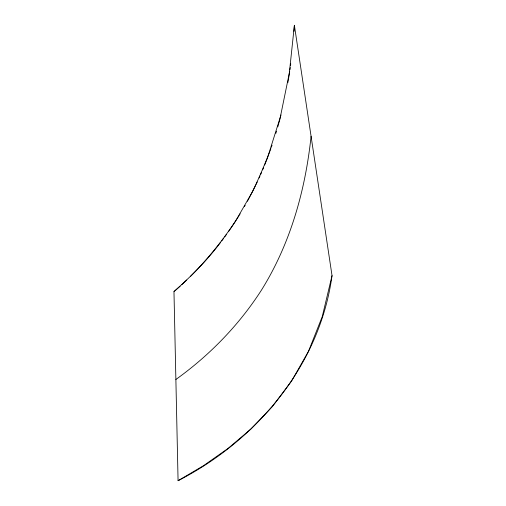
<?xml version="1.0" encoding="UTF-8"?>
<svg xmlns="http://www.w3.org/2000/svg" width="506" height="506" viewBox="0 0 506 506"><rect width="100%" height="100%" fill="white"/><g stroke="black" fill="none" stroke-linecap="round" stroke-linejoin="round"><path stroke-width="0.76" d="M293.973 31.378L294.384 25.3L332.031 275.631C319.773 365.313 257.086 440.112 178.074 480.7L173.969 291.601C190.775 276.637 206.777 260.691 220.357 242.703M294.384 25.3L289.052 75.634L287.882 82.573M290.552 65.369L290.741 63.864M289.698 71.245L279.837 119.505L277.8 126.861M289.913 69.777L290.242 67.583M311.076 136.297C305.39 190.307 290.419 243.576 261.564 289.944C239.072 324.997 209.68 355.231 175.873 379.487M332.031 275.631L322.271 316.573L308.502 351.284L291.633 380.999L272.304 406.653L250.995 428.949L228.029 448.449L203.665 465.583L178.074 480.7M280.994 114.976L267.472 157.916L264.676 165.013M275.884 133.325L276.523 131.174M270.172 150.63L270.874 148.587M271.349 147.227L272.051 145.19M269.9 151.357C263.145 168.296 256.137 185.272 247.39 201.306M262.646 169.858L263.512 167.783M259.078 178.004L259.976 175.98M260.577 174.633L261.475 172.609M255.998 184.595L257.238 181.964M255.372 185.892L252.513 191.666L235.391 221.419L231.735 226.935M244.379 206.657L245.144 205.335M239.357 215.113L240.141 213.823M238.971 215.758C224.999 237.58 208.87 258.035 190.534 276.358M228.427 231.723L231.324 227.536M224.639 236.991L226.327 234.657M221.641 240.995L223.361 238.718M186.733 280.046L181.787 284.657M180.123 286.162L173.969 291.601"/></g></svg>
